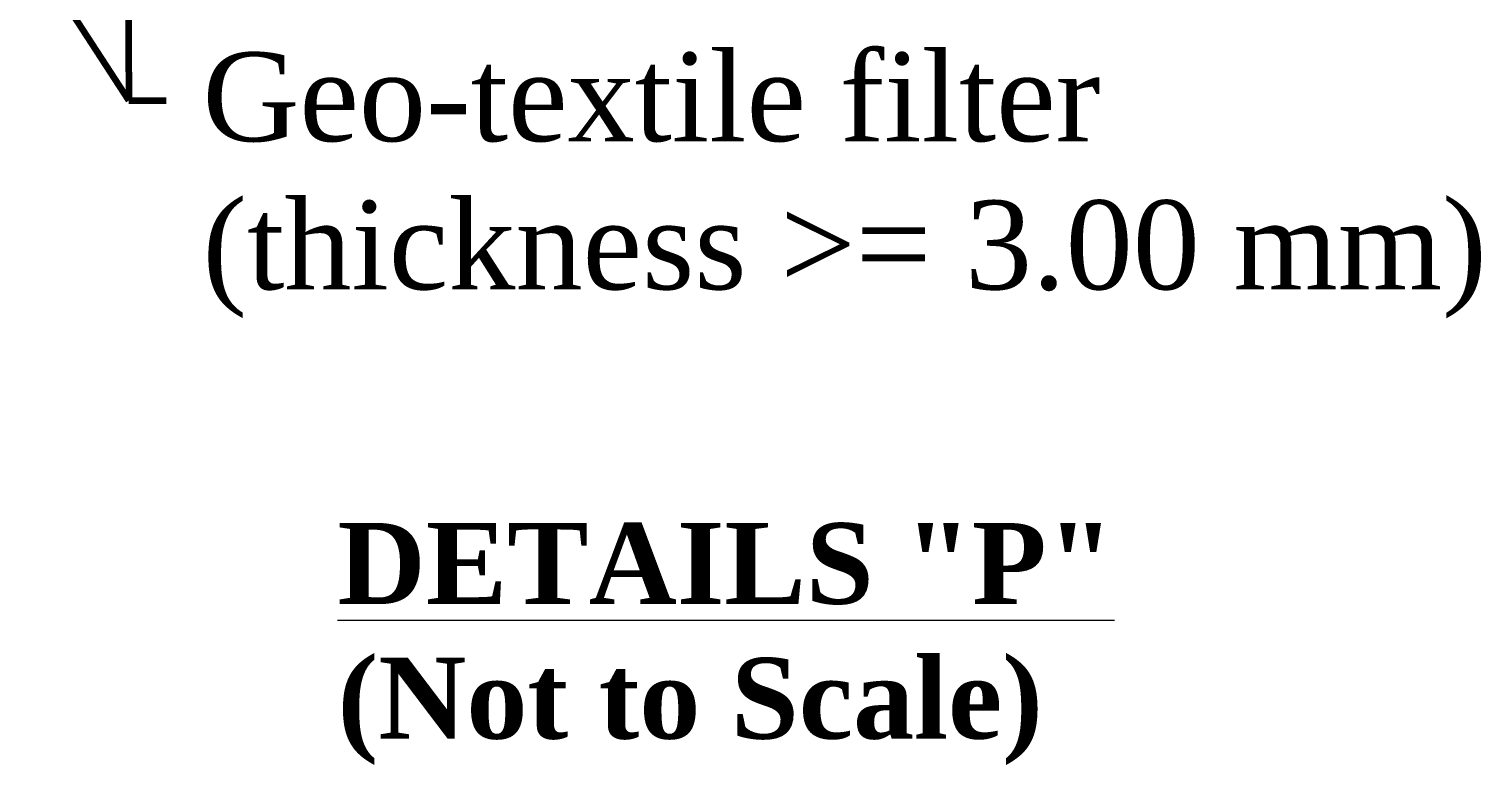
# Model space of a CAD drawing. Header units: inches. Extents: x 15 to 141071, y -30183 to 14738.
# Drawn here: x 140912.43 to 140930.22, y -18853.72 to -18844.71 of the extents above; entities that cross this region are included whole.
import ezdxf

# ---------------------------------------------------------------- set-up
doc = ezdxf.new("R2010")
doc.units = ezdxf.units.IN
doc.header["$MEASUREMENT"] = 0
doc.layers.add('LINE', color=7, linetype='Continuous')
doc.styles.add('Arial B heading -200', font='arialbd.ttf', dxfattribs={"height": 0.6})
doc.styles.get("Standard").update_dxf_attribs({"font": 'arial.ttf'})
doc.dimstyles.get("Standard").update_dxf_attribs({"dimtxt": 0.18, "dimasz": 0.18, "dimexe": 0.18, "dimexo": 0.0625, "dimgap": 0.09, "dimtad": 0, "dimtih": 1, "dimtoh": 1, "dimdec": 4, "dimzin": 0, "dimdsep": 46, "dimtxsty": 'Standard', "dimcen": 0.09, "dimadec": 0, "dimazin": 0, "dimtfac": 1, "dimtdec": 4, "dimtofl": 0, "dimtmove": 0, "dimatfit": 3, "dimfxl": 1, "dimtolj": 1, "dimtzin": 0, "dimarcsym": 0})

msp = doc.modelspace()

# ---------------------------------------------------------------- texts
at = {"layer": 'LINE', "color": 7, "lineweight": 20, "ltscale": 0.5, "insert": (140914.145106, -18844.992331), "char_height": 1.08842386, "width": 26.02178806, "attachment_point": 1}
msp.add_mtext('{\\fTimes New Roman|b0|i0|c0|p18; Geo-textile filter\\P (thickness >= 3.00 mm)}', dxfattribs=at)
msp.add_mtext('{\\fTimes New Roman|b0|i0|c0|p18; Geo-textile filter\\P (thickness >= 3.00 mm)}', dxfattribs=at)
at = {"layer": 'LINE', "color": 7, "lineweight": 20, "ltscale": 0.5, "insert": (140916.211281, -18850.757038), "char_height": 0.99046911, "width": 31.90091102, "attachment_point": 1, "style": 'Arial B heading -200'}
msp.add_mtext('{\\fTimes New Roman|b1|i0|c0|p18;\\LDETAILS "P"\\P\\l(Not to Scale)}', dxfattribs=at)
msp.add_mtext('{\\fTimes New Roman|b1|i0|c0|p18;\\LDETAILS "P"\\P\\l(Not to Scale)}', dxfattribs=at)

# ---------------------------------------------------------------- leaders
at = {"layer": 'LINE', "color": 7, "lineweight": 20, "ltscale": 0.5}
for points in [[(140913.625199, -18840.101413), (140913.653476, -18845.580644), (140914.109714, -18845.580644)], [(140913.625199, -18840.101413), (140913.653476, -18845.580644), (140914.109714, -18845.580644)], [(140910.259017, -18840.357769), (140913.653476, -18845.580644)], [(140910.259017, -18840.357769), (140913.653476, -18845.580644)]]:
    msp.add_leader(points, dimstyle='Standard', override={"dimtxt": 1.2, "dimasz": 0.9, "dimclrd": 7, "dimclre": 7, "dimclrt": 7, "dimlwd": 65535, "dimlwe": 65535}, dxfattribs=at)

doc.saveas('drawing.dxf')
